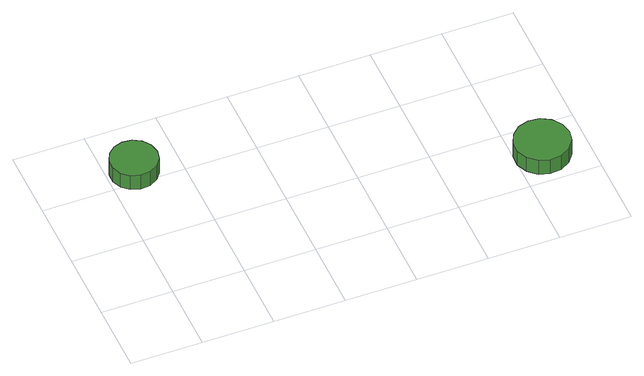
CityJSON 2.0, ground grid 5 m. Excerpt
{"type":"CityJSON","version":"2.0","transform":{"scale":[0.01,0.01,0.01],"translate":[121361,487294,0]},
"CityObjects":{
"tree1":{"type":"SolitaryVegetationObject","attributes":{"function":"something"},"geometry":[{"type":"MultiSurface","lod":"1","boundaries":[[[0,1,2,3,4,5,6,7,8,9,10,11,12,13,14]],[[15,16,17,18,19,20,21,22,23,24,25,26,27,28,29]],[[0,29,28,1]],[[1,28,27,2]],[[2,27,26,3]],[[3,26,25,4]],[[4,25,24,5]],[[5,24,23,6]],[[6,23,22,7]],[[7,22,21,8]],[[8,21,20,9]],[[9,20,19,10]],[[10,19,18,11]],[[11,18,17,12]],[[12,17,16,13]],[[13,16,15,14]],[[14,15,29,0]]]}]},
"tree2":{"type":"SolitaryVegetationObject","attributes":{"function":"something"},"geometry":[{"type":"MultiSurface","lod":"1","boundaries":[[[30,31,32,33,34,35,36,37,38,39,40,41,42,43,44]],[[45,46,47,48,49,50,51,52,53,54,55,56,57,58,59]],[[30,59,58,31]],[[31,58,57,32]],[[32,57,56,33]],[[33,56,55,34]],[[34,55,54,35]],[[35,54,53,36]],[[36,53,52,37]],[[37,52,51,38]],[[38,51,50,39]],[[39,50,49,40]],[[40,49,48,41]],[[41,48,47,42]],[[42,47,46,43]],[[43,46,45,44]],[[44,45,59,30]]]}]}
},
"vertices":[
[345,1102,189],[331,1169,189],[291,1224,189],[232,1258,189],[164,1265,189],[99,1244,189],[49,1199,189],[21,1137,189],[21,1068,189],[49,1006,189],[99,961,189],[164,940,189],[232,947,189],[291,981,189],[331,1036,189],[331,1036,62],[291,981,62],[232,947,62],[164,940,62],[99,961,62],[49,1006,62],[21,1068,62],[21,1137,62],[49,1199,62],[99,1244,62],[164,1265,62],[232,1258,62],[291,1224,62],[331,1169,62],[345,1102,62],
[2874,240,201],[2857,318,201],[2810,383,201],[2741,423,201],[2661,431,201],[2585,407,201],[2526,353,201],[2493,280,201],[2493,200,201],[2526,127,201],[2585,73,201],[2661,48,201],[2741,57,201],[2810,97,201],[2857,161,201],[2857,161,74],[2810,97,74],[2741,57,74],[2661,48,74],[2585,73,74],[2526,127,74],[2493,200,74],[2493,280,74],[2526,353,74],[2585,407,74],[2661,431,74],[2741,423,74],[2810,383,74],[2857,318,74],[2874,240,74]
]}
